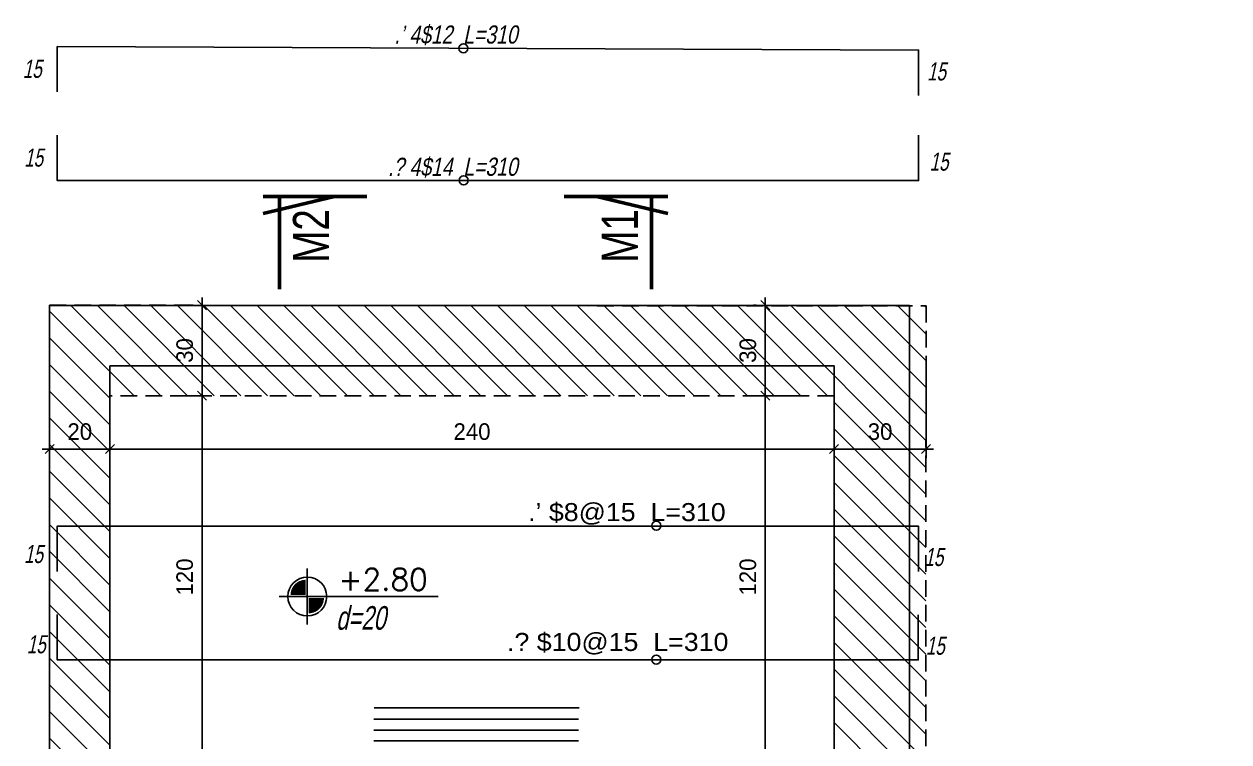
# Model space of a CAD drawing. Header units: inches. Extents: x -5298 to 11252, y 8210 to 22495.
# Drawn here: x 9365.8 to 9765.1, y 13059.3 to 13296.9 of the extents above; entities that cross this region are included whole.
import ezdxf
from ezdxf.enums import TextEntityAlignment as Align

# ---------------------------------------------------------------- set-up
doc = ezdxf.new("R2010")
doc.units = ezdxf.units.IN
doc.header["$LTSCALE"] = 11
doc.header["$MEASUREMENT"] = 0
doc.linetypes.add('DASHED2', pattern=[0.375, 0.25, -0.125])
doc.layers.get('Defpoints').update_dxf_attribs({"color": 40})
for name, color, linetype in [('BEAM', 3, 'Continuous'), ('D7', 2, 'Continuous'), ('dim', 3, 'Continuous'), ('dim-50-v', 2, 'Continuous'), ('ENG_beton nifsak', 4, 'Continuous'), ('ENG_beton ole', 3, 'DASHED2'), ('HATCH', 8, 'Continuous'), ('iron-txt', 3, 'Continuous'), ('IRON6', 6, 'Continuous'), ('TEXT3', 3, 'Continuous')]:
    doc.layers.add(name, color=color, linetype=linetype)
doc.layers.add('W', color=1, linetype='Continuous', lineweight=50)
doc.styles.add('AA', font='hebtxt', dxfattribs={"width": 0.8, "oblique": 8})
doc.styles.add('AD', font='oron')
doc.styles.add('HEBREW', font='hebtxt-weld.shx', dxfattribs={"width": 0.8, "oblique": 12})
doc.styles.add('HEBTXT', font='hebtxt-weld.shx')
doc.styles.add('ROMANS', font='romans')
doc.dimstyles.new('25', dxfattribs={"dimtxt": 5.5, "dimasz": 3, "dimexe": 3, "dimexo": 6, "dimgap": 3, "dimtad": 1, "dimdec": 0, "dimrnd": 0.5, "dimdsep": 46, "dimtxsty": 'HEBTXT', "dimblk1": 'OBLIQUE', "dimblk2": 'OBLIQUE', "dimsah": 1, "dimcen": 1, "dimdle": 2.5, "dimclre": 9, "dimclrt": 3, "dimadec": 0, "dimazin": 0, "dimtfac": 1, "dimtdec": 0, "dimtix": 1, "dimtmove": 2, "dimatfit": 3, "dimldrblk": 'OBLIQUE', "dimfxl": 1, "dimtolj": 1, "dimarcsym": 0})

# ---------------------------------------------------------------- blocks, each defined once
blk = doc.blocks.new('_OBLIQUE')
at = {"color": 0, "linetype": 'ByBlock'}
blk.add_line((-0.5, -0.5), (0.5, 0.5), dxfattribs=at)
blk = doc.blocks.new('*D298')
at = {"layer": 'Defpoints', "color": 0, "linetype": 'Continuous', "transparency": 16777216}
for p in [(9411.77, 13173.88, 0), (9413.66, 13053.88, 0), (9424.79, 13053.88)]:
    blk.add_point(p, dxfattribs=at)
at = {"layer": 'dim-50-v', "color": 9, "linetype": 'Continuous', "lineweight": -2, "transparency": 16777216}
for p, q in [((9417.77, 13173.88), (9427.79, 13173.88)), ((9419.66, 13053.88), (9427.79, 13053.88))]:
    blk.add_line(p, q, dxfattribs=at)
at = {"layer": 'dim-50-v', "color": 0, "linetype": 'Continuous', "lineweight": -2, "transparency": 16777216}
blk.add_line((9424.79, 13176.38), (9424.79, 13051.38), dxfattribs=at)
at = {"layer": 'dim-50-v', "color": 0, "linetype": 'Continuous', "lineweight": -2, "transparency": 16777216, "xscale": 3, "yscale": 3, "zscale": 3}
for p, rotation in [((9424.79, 13173.88), 90), ((9424.79, 13053.88), 270)]:
    blk.add_blockref('_OBLIQUE', p, dxfattribs=dict(at, rotation=rotation))
at = {"layer": 'dim-50-v', "color": 3, "linetype": 'Continuous', "transparency": 16777216, "insert": (9419.04, 13113.88), "char_height": 5.5, "attachment_point": 5, "rotation": 90, "style": 'HEBTXT'}
blk.add_mtext('\\A1;120', dxfattribs=at)
blk = doc.blocks.new('*D300')
at = {"layer": 'Defpoints', "color": 0, "linetype": 'Continuous', "transparency": 16777216}
for p in [(9626.46, 13173.88, 0), (9611.43, 13053.88), (9626.46, 13053.88, 0)]:
    blk.add_point(p, dxfattribs=at)
at = {"layer": 'dim-50-v', "color": 9, "linetype": 'Continuous', "lineweight": -2, "transparency": 16777216}
for p, q in [((9620.46, 13173.88), (9608.43, 13173.88)), ((9620.46, 13053.88), (9608.43, 13053.88))]:
    blk.add_line(p, q, dxfattribs=at)
at = {"layer": 'dim-50-v', "color": 0, "linetype": 'Continuous', "lineweight": -2, "transparency": 16777216}
blk.add_line((9611.43, 13176.38), (9611.43, 13051.38), dxfattribs=at)
at = {"layer": 'dim-50-v', "color": 0, "linetype": 'Continuous', "lineweight": -2, "transparency": 16777216, "xscale": 3, "yscale": 3, "zscale": 3}
for p, rotation in [((9611.43, 13173.88), 90), ((9611.43, 13053.88), 270)]:
    blk.add_blockref('_OBLIQUE', p, dxfattribs=dict(at, rotation=rotation))
at = {"layer": 'dim-50-v', "color": 3, "linetype": 'Continuous', "transparency": 16777216, "insert": (9605.68, 13113.88), "char_height": 5.5, "attachment_point": 5, "rotation": 90, "style": 'HEBTXT'}
blk.add_mtext('\\A1;120', dxfattribs=at)
blk = doc.blocks.new('*D306')
at = {"layer": 'Defpoints', "color": 0, "linetype": 'Continuous', "transparency": 16777216}
for p in [(9374.25, 13172.68, 0), (9394.26, 13165.4), (9394.26, 13156.23)]:
    blk.add_point(p, dxfattribs=at)
at = {"layer": 'dim-50-v', "color": 9, "linetype": 'Continuous', "lineweight": -2, "transparency": 16777216}
for p, q in [((9374.25, 13166.68), (9374.25, 13153.23)), ((9394.26, 13159.4), (9394.26, 13153.23))]:
    blk.add_line(p, q, dxfattribs=at)
at = {"layer": 'dim-50-v', "color": 0, "linetype": 'Continuous', "lineweight": -2, "transparency": 16777216}
blk.add_line((9371.75, 13156.23), (9396.76, 13156.23), dxfattribs=at)
at = {"layer": 'dim-50-v', "color": 0, "linetype": 'Continuous', "lineweight": -2, "transparency": 16777216, "xscale": 3, "yscale": 3, "zscale": 3, "rotation": 180}
blk.add_blockref('_OBLIQUE', (9374.25, 13156.23), dxfattribs=at)
at = {"layer": 'dim-50-v', "color": 0, "linetype": 'Continuous', "lineweight": -2, "transparency": 16777216, "xscale": 3, "yscale": 3, "zscale": 3}
blk.add_blockref('_OBLIQUE', (9394.26, 13156.23), dxfattribs=at)
at = {"layer": 'dim-50-v', "color": 3, "linetype": 'Continuous', "transparency": 16777216, "insert": (9384.25, 13161.98), "char_height": 5.5, "attachment_point": 5, "style": 'HEBTXT'}
blk.add_mtext('\\A1;20', dxfattribs=at)
blk = doc.blocks.new('*D307')
at = {"layer": 'Defpoints', "color": 0, "linetype": 'Continuous', "transparency": 16777216}
for p in [(9394.25, 13165.4), (9634.25, 13161.32), (9634.25, 13156.23)]:
    blk.add_point(p, dxfattribs=at)
at = {"layer": 'dim-50-v', "color": 9, "linetype": 'Continuous', "lineweight": -2, "transparency": 16777216}
for p, q in [((9394.25, 13159.4), (9394.25, 13153.23)), ((9634.25, 13155.32), (9634.25, 13153.23))]:
    blk.add_line(p, q, dxfattribs=at)
at = {"layer": 'dim-50-v', "color": 0, "linetype": 'Continuous', "lineweight": -2, "transparency": 16777216}
blk.add_line((9391.75, 13156.23), (9636.75, 13156.23), dxfattribs=at)
at = {"layer": 'dim-50-v', "color": 0, "linetype": 'Continuous', "lineweight": -2, "transparency": 16777216, "xscale": 3, "yscale": 3, "zscale": 3, "rotation": 180}
blk.add_blockref('_OBLIQUE', (9394.25, 13156.23), dxfattribs=at)
at = {"layer": 'dim-50-v', "color": 0, "linetype": 'Continuous', "lineweight": -2, "transparency": 16777216, "xscale": 3, "yscale": 3, "zscale": 3}
blk.add_blockref('_OBLIQUE', (9634.25, 13156.23), dxfattribs=at)
at = {"layer": 'dim-50-v', "color": 3, "linetype": 'Continuous', "transparency": 16777216, "insert": (9514.25, 13161.98), "char_height": 5.5, "attachment_point": 5, "style": 'HEBTXT'}
blk.add_mtext('\\A1;240', dxfattribs=at)
blk = doc.blocks.new('*D308')
at = {"layer": 'Defpoints', "color": 0, "linetype": 'Continuous', "transparency": 16777216}
for p in [(9664.73, 13191.72), (9634.25, 13170.46, 0), (9664.73, 13156.23)]:
    blk.add_point(p, dxfattribs=at)
at = {"layer": 'dim-50-v', "color": 9, "linetype": 'Continuous', "lineweight": -2, "transparency": 16777216}
for p, q in [((9664.73, 13185.72), (9664.73, 13153.23)), ((9634.25, 13164.46), (9634.25, 13153.23))]:
    blk.add_line(p, q, dxfattribs=at)
at = {"layer": 'dim-50-v', "color": 0, "linetype": 'Continuous', "lineweight": -2, "transparency": 16777216}
blk.add_line((9631.75, 13156.23), (9667.23, 13156.23), dxfattribs=at)
at = {"layer": 'dim-50-v', "color": 0, "linetype": 'Continuous', "lineweight": -2, "transparency": 16777216, "xscale": 3, "yscale": 3, "zscale": 3, "rotation": 180}
blk.add_blockref('_OBLIQUE', (9634.25, 13156.23), dxfattribs=at)
at = {"layer": 'dim-50-v', "color": 0, "linetype": 'Continuous', "lineweight": -2, "transparency": 16777216, "xscale": 3, "yscale": 3, "zscale": 3}
blk.add_blockref('_OBLIQUE', (9664.73, 13156.23), dxfattribs=at)
at = {"layer": 'dim-50-v', "color": 3, "linetype": 'Continuous', "transparency": 16777216, "insert": (9649.49, 13161.98), "char_height": 5.5, "width": 6.3363, "attachment_point": 5, "style": 'HEBTXT'}
blk.add_mtext('\\A1;30', dxfattribs=at)
blk = doc.blocks.new('*D314')
at = {"layer": 'Defpoints', "color": 0, "linetype": 'Continuous', "transparency": 16777216}
for p in [(9611.43, 13203.88), (9613.52, 13203.88, 0), (9626.46, 13173.88, 0)]:
    blk.add_point(p, dxfattribs=at)
at = {"layer": 'dim-50-v', "color": 0, "linetype": 'Continuous', "lineweight": -2, "transparency": 16777216}
blk.add_line((9611.43, 13171.38), (9611.43, 13206.38), dxfattribs=at)
at = {"layer": 'dim-50-v', "color": 9, "linetype": 'Continuous', "lineweight": -2, "transparency": 16777216}
for p, q in [((9607.52, 13203.88), (9608.43, 13203.88)), ((9620.46, 13173.88), (9608.43, 13173.88))]:
    blk.add_line(p, q, dxfattribs=at)
at = {"layer": 'dim-50-v', "color": 0, "linetype": 'Continuous', "lineweight": -2, "transparency": 16777216, "xscale": 3, "yscale": 3, "zscale": 3}
for p, rotation in [((9611.43, 13203.88), 90), ((9611.43, 13173.88), 270)]:
    blk.add_blockref('_OBLIQUE', p, dxfattribs=dict(at, rotation=rotation))
at = {"layer": 'dim-50-v', "color": 3, "linetype": 'Continuous', "transparency": 16777216, "insert": (9605.68, 13188.88), "char_height": 5.5, "attachment_point": 5, "rotation": 90, "style": 'HEBTXT'}
blk.add_mtext('\\A1;30', dxfattribs=at)
blk = doc.blocks.new('*D276')
at = {"layer": 'Defpoints', "color": 0, "linetype": 'Continuous', "transparency": 16777216}
for p in [(9424.79, 13203.88), (9425.75, 13203.88, 0), (9411.77, 13173.88, 0)]:
    blk.add_point(p, dxfattribs=at)
at = {"layer": 'dim-50-v', "color": 0, "linetype": 'Continuous', "lineweight": -2, "transparency": 16777216}
blk.add_line((9424.79, 13171.38), (9424.79, 13206.38), dxfattribs=at)
at = {"layer": 'dim-50-v', "color": 9, "linetype": 'Continuous', "lineweight": -2, "transparency": 16777216}
for p, q in [((9419.75, 13203.88), (9421.79, 13203.88)), ((9417.77, 13173.88), (9427.79, 13173.88))]:
    blk.add_line(p, q, dxfattribs=at)
at = {"layer": 'dim-50-v', "color": 0, "linetype": 'Continuous', "lineweight": -2, "transparency": 16777216, "xscale": 3, "yscale": 3, "zscale": 3}
for p, rotation in [((9424.79, 13203.88), 90), ((9424.79, 13173.88), 270)]:
    blk.add_blockref('_OBLIQUE', p, dxfattribs=dict(at, rotation=rotation))
at = {"layer": 'dim-50-v', "color": 3, "linetype": 'Continuous', "transparency": 16777216, "insert": (9419.04, 13188.88), "char_height": 5.5, "attachment_point": 5, "rotation": 90, "style": 'HEBTXT'}
blk.add_mtext('\\A1;30', dxfattribs=at)
blk = doc.blocks.new('jhgfr')
at = {"layer": 'ENG_beton nifsak', "ltscale": 5}
for p, q in [((8600.8, 12537.65, 0), (8600.81, 13247.54, 0)), ((8885.81, 13247.54, 0), (8600.81, 13247.54, 0)), ((8885.75, 12537.65, 0), (8885.81, 13247.54, 0))]:
    blk.add_line(p, q, dxfattribs=at)
at = {"layer": 'ENG_beton nifsak', "ltscale": 5, "extrusion": (-4.90799e-09, 1.6471e-17, 1), "elevation": 0}
blk.add_lwpolyline([(8860.8, 12557.65), (8860.81, 13227.54), (8620.81, 13227.54), (8620.8, 12557.66)], dxfattribs=at)
blk = doc.blocks.new('PL')
at = {"linetype": 'ByBlock'}
for p, q in [((0, -0.258), (0, 0.258)), ((-0.258, 0), (1.204, 0))]:
    blk.add_line(p, q, dxfattribs=at)
at = {"color": 4, "const_width": 0.14}
for points in [[(-0.014, 0.084, 0.414214), (-0.084, 0.014, 1)], [(0.014, -0.084, 0.414214), (0.084, -0.014, 1)]]:
    blk.add_lwpolyline(points, format="xyb", dxfattribs=at)
at = {"linetype": 'ByBlock'}
blk.add_circle((0, 0), 0.179, dxfattribs=at)
at = {"style": 'ROMANS'}
blk.add_attdef('LEVEL', text='', height=0.2, dxfattribs=at).set_placement((0.698, 0.157), align=Align.MIDDLE)

msp = doc.modelspace()

# ---------------------------------------------------------------- hatches: boundary and pattern name
at = {"layer": 'HATCH', "linetype": 'Continuous', "transparency": 33554687}
h = msp.add_hatch(dxfattribs=at)
h.set_pattern_fill('ANSI31', color=256, scale=50, angle=270)
h.set_pattern_definition([(315, (1823.91, -2582.264), (4.4194174, 4.4194174), [])])
h.paths.add_polyline_path([(9659.26, 12928.91), (9750.3, 12928.91), (9750.3, 12931.2), (9765.1, 12936.52), (9733.72, 12941.26), (9750.59, 12949.84), (9750.59, 12958.91), (9664.52, 12958.91), (9664.75, 13203.61), (9374.25, 13203.87), (9374.27, 12493.86), (9503.04, 12493.86), (9503.04, 12513.86), (9394.25, 12513.86), (9394.25, 13173.87), (9634.25, 13173.88), (9634.26, 12913.88), (9634.26, 12913.88), (9634.26, 12913.88), (9634.26, 12913.88), (9634.26, 12885.88), (9634.27, 12885.88), (9634.27, 12885.88), (9634.26, 12885.88), (9634.27, 12513.87), (9628.04, 12513.86), (9628.04, 12494.14), (9659.27, 12494.16)])

# ---------------------------------------------------------------- linework, layer by layer
at = {"layer": 'dim', "elevation": 0}
for points in [[(9511.39, 13070.58, 0, 2.5, 0), (9511.39, 13081.88, 0, 0, 0), (9511.39, 13288.94, 0, 0, 0)], [(9575.25, 13173.58, 0, 2.5, 0), (9575.25, 13160.66, 0, 0, 0), (9575.25, 13066.63, 0, 0, 0)], [(9575.25, 13053.88, 0, 2.5, 0), (9575.25, 13066.63, 0, 0, 0), (9575.25, 13140.47, 0, 0, 0)]]:
    msp.add_lwpolyline(points, format="xyseb", dxfattribs=at)
at = {"layer": 'dim'}
for centre in [(9511.4, 13288.94, 0), (9511.51, 13245.21, 0), (9575.33, 13130.87, 0), (9575.3, 13086.52, 0)]:
    msp.add_circle(centre, 1.5, dxfattribs=at)
at = {"layer": 'ENG_beton ole', "ltscale": 2}
for points in [[(9503.04, 12513.86), (9503.04, 12493.86), (9374.27, 12493.86), (9374.25, 13203.87), (9664.75, 13203.61), (9664.52, 12958.91), (9750.59, 12958.91)], [(9659.26, 12928.91), (9659.27, 12494.16), (9628.04, 12494.14), (9628.04, 12513.86), (9634.27, 12513.87), (9634.25, 13173.88), (9394.25, 13173.87), (9394.25, 12513.86), (9503.04, 12513.86)]]:
    msp.add_lwpolyline(points, dxfattribs=at)
at = {"layer": 'IRON6'}
for p, q in [((9549.77, 13070.58, 0), (9481.84, 13070.58, 0)), ((9549.49, 13066.77, 0), (9481.68, 13066.77, 0)), ((9549.49, 13063.13, 0), (9481.68, 13063.13, 0)), ((9549.49, 13059.68, 0), (9481.68, 13059.68, 0))]:
    msp.add_line(p, q, dxfattribs=at)
at = {"layer": 'IRON6', "elevation": 0}
for points in [[(9376.77, 13274.48), (9376.77, 13289.48), (9662.25, 13288.35), (9662.24, 13273.35)], [(9376.77, 13260.15), (9376.77, 13245.15), (9662.25, 13245.15), (9662.25, 13260.15)], [(9376.77, 13115.73), (9376.77, 13130.73), (9662.18, 13130.73), (9662.17, 13115.73)], [(9376.77, 13101.41), (9376.77, 13086.41), (9662.15, 13086.4), (9662.15, 13101.4)]]:
    msp.add_lwpolyline(points, dxfattribs=at)
at = {"layer": 'W'}
for p, q in [((9468.65, 13239.88, 0), (9444.98, 13234.28, 0)), ((9444.98, 13239.88, 0), (9468.65, 13239.88, 0)), ((9555.49, 13239.88, 0), (9579.16, 13234.28, 0)), ((9579.16, 13239.88, 0), (9555.49, 13239.88, 0))]:
    msp.add_line(p, q, dxfattribs=at)
at = {"layer": 'W', "elevation": 0}
for points in [[(9450.39, 13209.21), (9450.39, 13239.88), (9479.35, 13239.88)], [(9573.75, 13209.21), (9573.75, 13239.88), (9544.78, 13239.88)]]:
    msp.add_lwpolyline(points, dxfattribs=at)

# ---------------------------------------------------------------- block references
at = {"layer": 'BEAM', "linetype": 'Continuous'}
msp.add_blockref('jhgfr', (773.45, -43.79, 0), dxfattribs=at)
at = {"layer": 'D7', "xscale": 36, "yscale": 36, "zscale": 36}
msp.add_blockref('PL', (9459.64, 13107.41, 0), dxfattribs=at).add_auto_attribs({'LEVEL': '+2.80'})

# ---------------------------------------------------------------- texts
at = {"layer": 'iron-txt', "style": 'HEBTXT', "width": 1.11}
for s, p in [('.’ $8@15  L=310', (9565.57, 13134.99, 0)), ('.%%154 $10@15  L=310', (9562.54, 13092, 0))]:
    msp.add_text(s, height=5.9765, dxfattribs=at).set_placement(p, align=Align.MIDDLE)
at = {"layer": 'TEXT3', "style": 'HEBREW', "oblique": 12, "width": 0.8}
for s, p in [('.’ 4$12  L=310', (9508.9, 13293.41, 0)), ('.%%154 4$14  L=310', (9507.87, 13249.63, 0))]:
    msp.add_text(s, height=6, rotation=0.0455, dxfattribs=at).set_placement(p, align=Align.MIDDLE)
at = {"layer": 'TEXT3', "style": 'AA', "oblique": 12, "width": 0.7}
for s, height, p in [('15', 6, (9365.37, 13279.14, 0)), ('15', 6, (9665.07, 13278.27, 0)), ('15', 6, (9365.83, 13249.75, 0)), ('15', 6, (9665.9, 13248.41, 0)), ('15', 6, (9365.79, 13118.49, 0)), ('15', 6, (9664.17, 13117.51)), ('d=20', 7.8, (9469.18, 13096.43, 0)), ('15', 6, (9366.7, 13088.61, 0)), ('15', 6, (9664.64, 13088.12))]:
    msp.add_text(s, height=height, dxfattribs=at).set_placement(p)
at = {"layer": 'W', "style": 'AD', "width": 0.8}
for s, p in [('M2', (9466.86, 13217.9, 0)), ('M1', (9569.22, 13217.9, 0))]:
    msp.add_text(s, height=11.953, rotation=90, dxfattribs=at).set_placement(p)

# ---------------------------------------------------------------- dimensions: what is measured, and where the dimension line sits
at = {"layer": 'dim-50-v', "linetype": 'Continuous'}
for base, p1, p2, picture, middle in [((9424.79, 13203.88, 0), (9411.77, 13173.88), (9425.75, 13203.88), '*D276', (9419.04, 13188.88, 0)), ((9611.43, 13203.88), (9626.46, 13173.88, 0), (9613.52, 13203.88, 0), '*D314', (9605.68, 13188.88)), ((9424.79, 13053.88, 0), (9411.77, 13173.88), (9413.66, 13053.88), '*D298', (9419.04, 13113.88, 0)), ((9611.43, 13053.88, 0), (9626.46, 13173.88, 0), (9626.46, 13053.88, 0), '*D300', (9605.68, 13113.88, 0))]:
    dim = msp.add_linear_dim(base=base, p1=p1, p2=p2, angle=90, dimstyle='25', dxfattribs=at)
    dim.commit()
    dim.dimension.update_dxf_attribs({"geometry": picture, "text_midpoint": middle})
dim = msp.add_linear_dim(base=(9664.73, 13156.23), p1=(9634.25, 13170.46, 0), p2=(9664.73, 13191.72), text='30', dimstyle='25', dxfattribs=at)
dim.commit()
dim.dimension.update_dxf_attribs({"geometry": '*D308', "text_midpoint": (9649.49, 13161.98)})
for base, p1, p2, picture, middle in [((9394.26, 13156.23), (9374.25, 13172.68, 0), (9394.26, 13165.4), '*D306', (9384.25, 13161.98)), ((9634.25, 13156.23), (9394.25, 13165.4), (9634.25, 13161.32), '*D307', (9514.25, 13161.98))]:
    dim = msp.add_linear_dim(base=base, p1=p1, p2=p2, dimstyle='25', dxfattribs=at)
    dim.commit()
    dim.dimension.update_dxf_attribs({"geometry": picture, "text_midpoint": middle})

doc.saveas('drawing.dxf')
